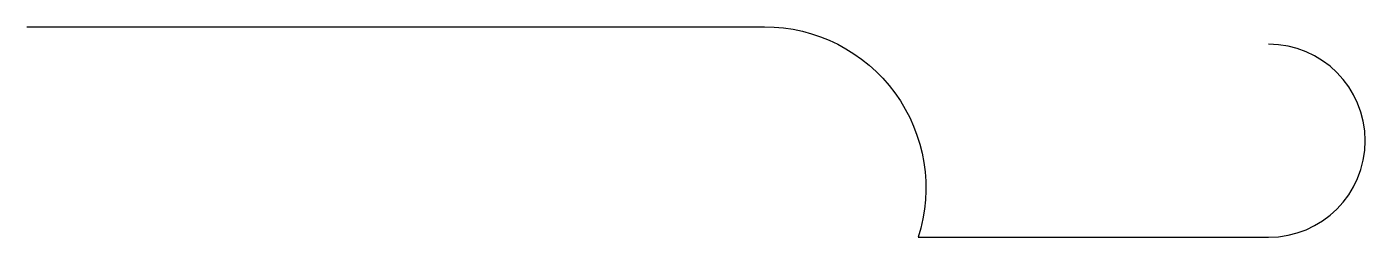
# Model space of a CAD drawing. Header units: inches. Extents: x 14.1 to 51.6, y 23.3 to 29.2.
import ezdxf

# ---------------------------------------------------------------- set-up
doc = ezdxf.new("R2010")
doc.units = ezdxf.units.IN
doc.header["$MEASUREMENT"] = 0

msp = doc.modelspace()

# ---------------------------------------------------------------- linework, layer by layer
msp.add_lwpolyline([(14.136, 29.248), (34.806, 29.248, -0.508859), (39.111, 23.337), (48.93, 23.337, 1), (48.93, 28.755, -0.823856)], format="xyb")

doc.saveas('drawing.dxf')
